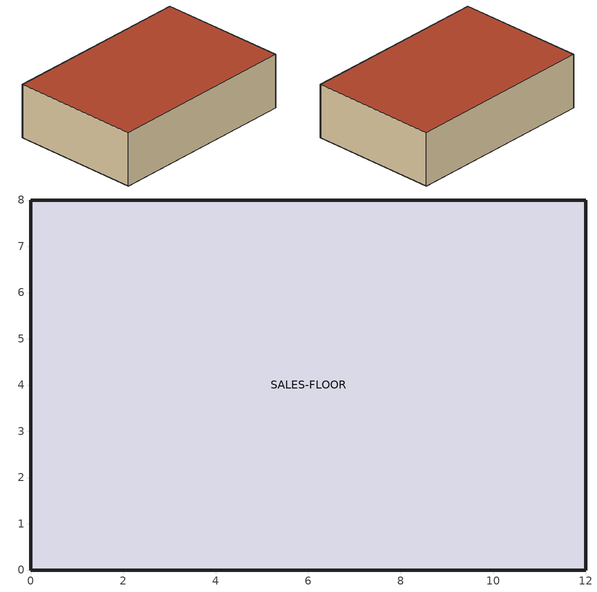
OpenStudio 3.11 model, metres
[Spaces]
SALES-FLOOR
 floor ground: 0,0 12,0 12,8 0,8 z0
 wall outside: 12,0 0,0 0,8 12,8 12,0 z0:3.4
 roof outside: 0,8 12,8 12,0 0,0 z3.4
[Building]
CLI Corner Retail
[BuildingStory]
01_RETAIL: Nominal Z Coordinate {m}=0
[ThermalZone]
SALES-FLOOR Zone: Use Ideal Air Loads=No
[Sizing:Zone]
SALES-FLOOR Zone: Zone Cooling Design Supply Air Temperature Input Method=SupplyAirTemperature; Zone Cooling Design Supply Air Temperature {C}=14; Zone Cooling Design Supply Air Temperature Difference {deltaC}=11.11; Zone Heating Design Supply Air Temperature Input Method=SupplyAirTemperature; Zone Heating Design Supply Air Temperature {C}=40; Zone Heating Design Supply Air Temperature Difference {deltaC}=11.11; Zone Cooling Design Supply Air Humidity Ratio {kg-H2O/kg-air}=0.0085; Zone Heating Design Supply Air Humidity Ratio {kg-H2O/kg-air}=0.008; Cooling Design Air Flow Method=DesignDay; Heating Design Air Flow Method=DesignDay; Account for Dedicated Outdoor Air System=No; Dedicated Outdoor Air System Control Strategy=NeutralSupplyAir; Dedicated Outdoor Air Low Setpoint Temperature for Design {C}=autosize; Dedicated Outdoor Air High Setpoint Temperature for Design {C}=autosize; Zone Load Sizing Method=Sensible Load Only No Latent Load; Zone Latent Cooling Design Supply Air Humidity Ratio Input Method=HumidityRatioDifference; Zone Cooling Design Supply Air Humidity Ratio Difference {kgWater/kgDryAir}=0.005; Zone Latent Heating Design Supply Air Humidity Ratio Input Method=HumidityRatioDifference; Zone Humidification Design Supply Air Humidity Ratio Difference {kgWater/kgDryAir}=0.005; Sizing Option=Coincident; Heating Coil Sizing Method=None; Maximum Heating Capacity To Cooling Load Sizing Ratio {W/W}=1
[Space]
SALES-FLOOR: Building Story=01_RETAIL; Thermal Zone=SALES-FLOOR Zone; Part of Total Floor Area=Yes
